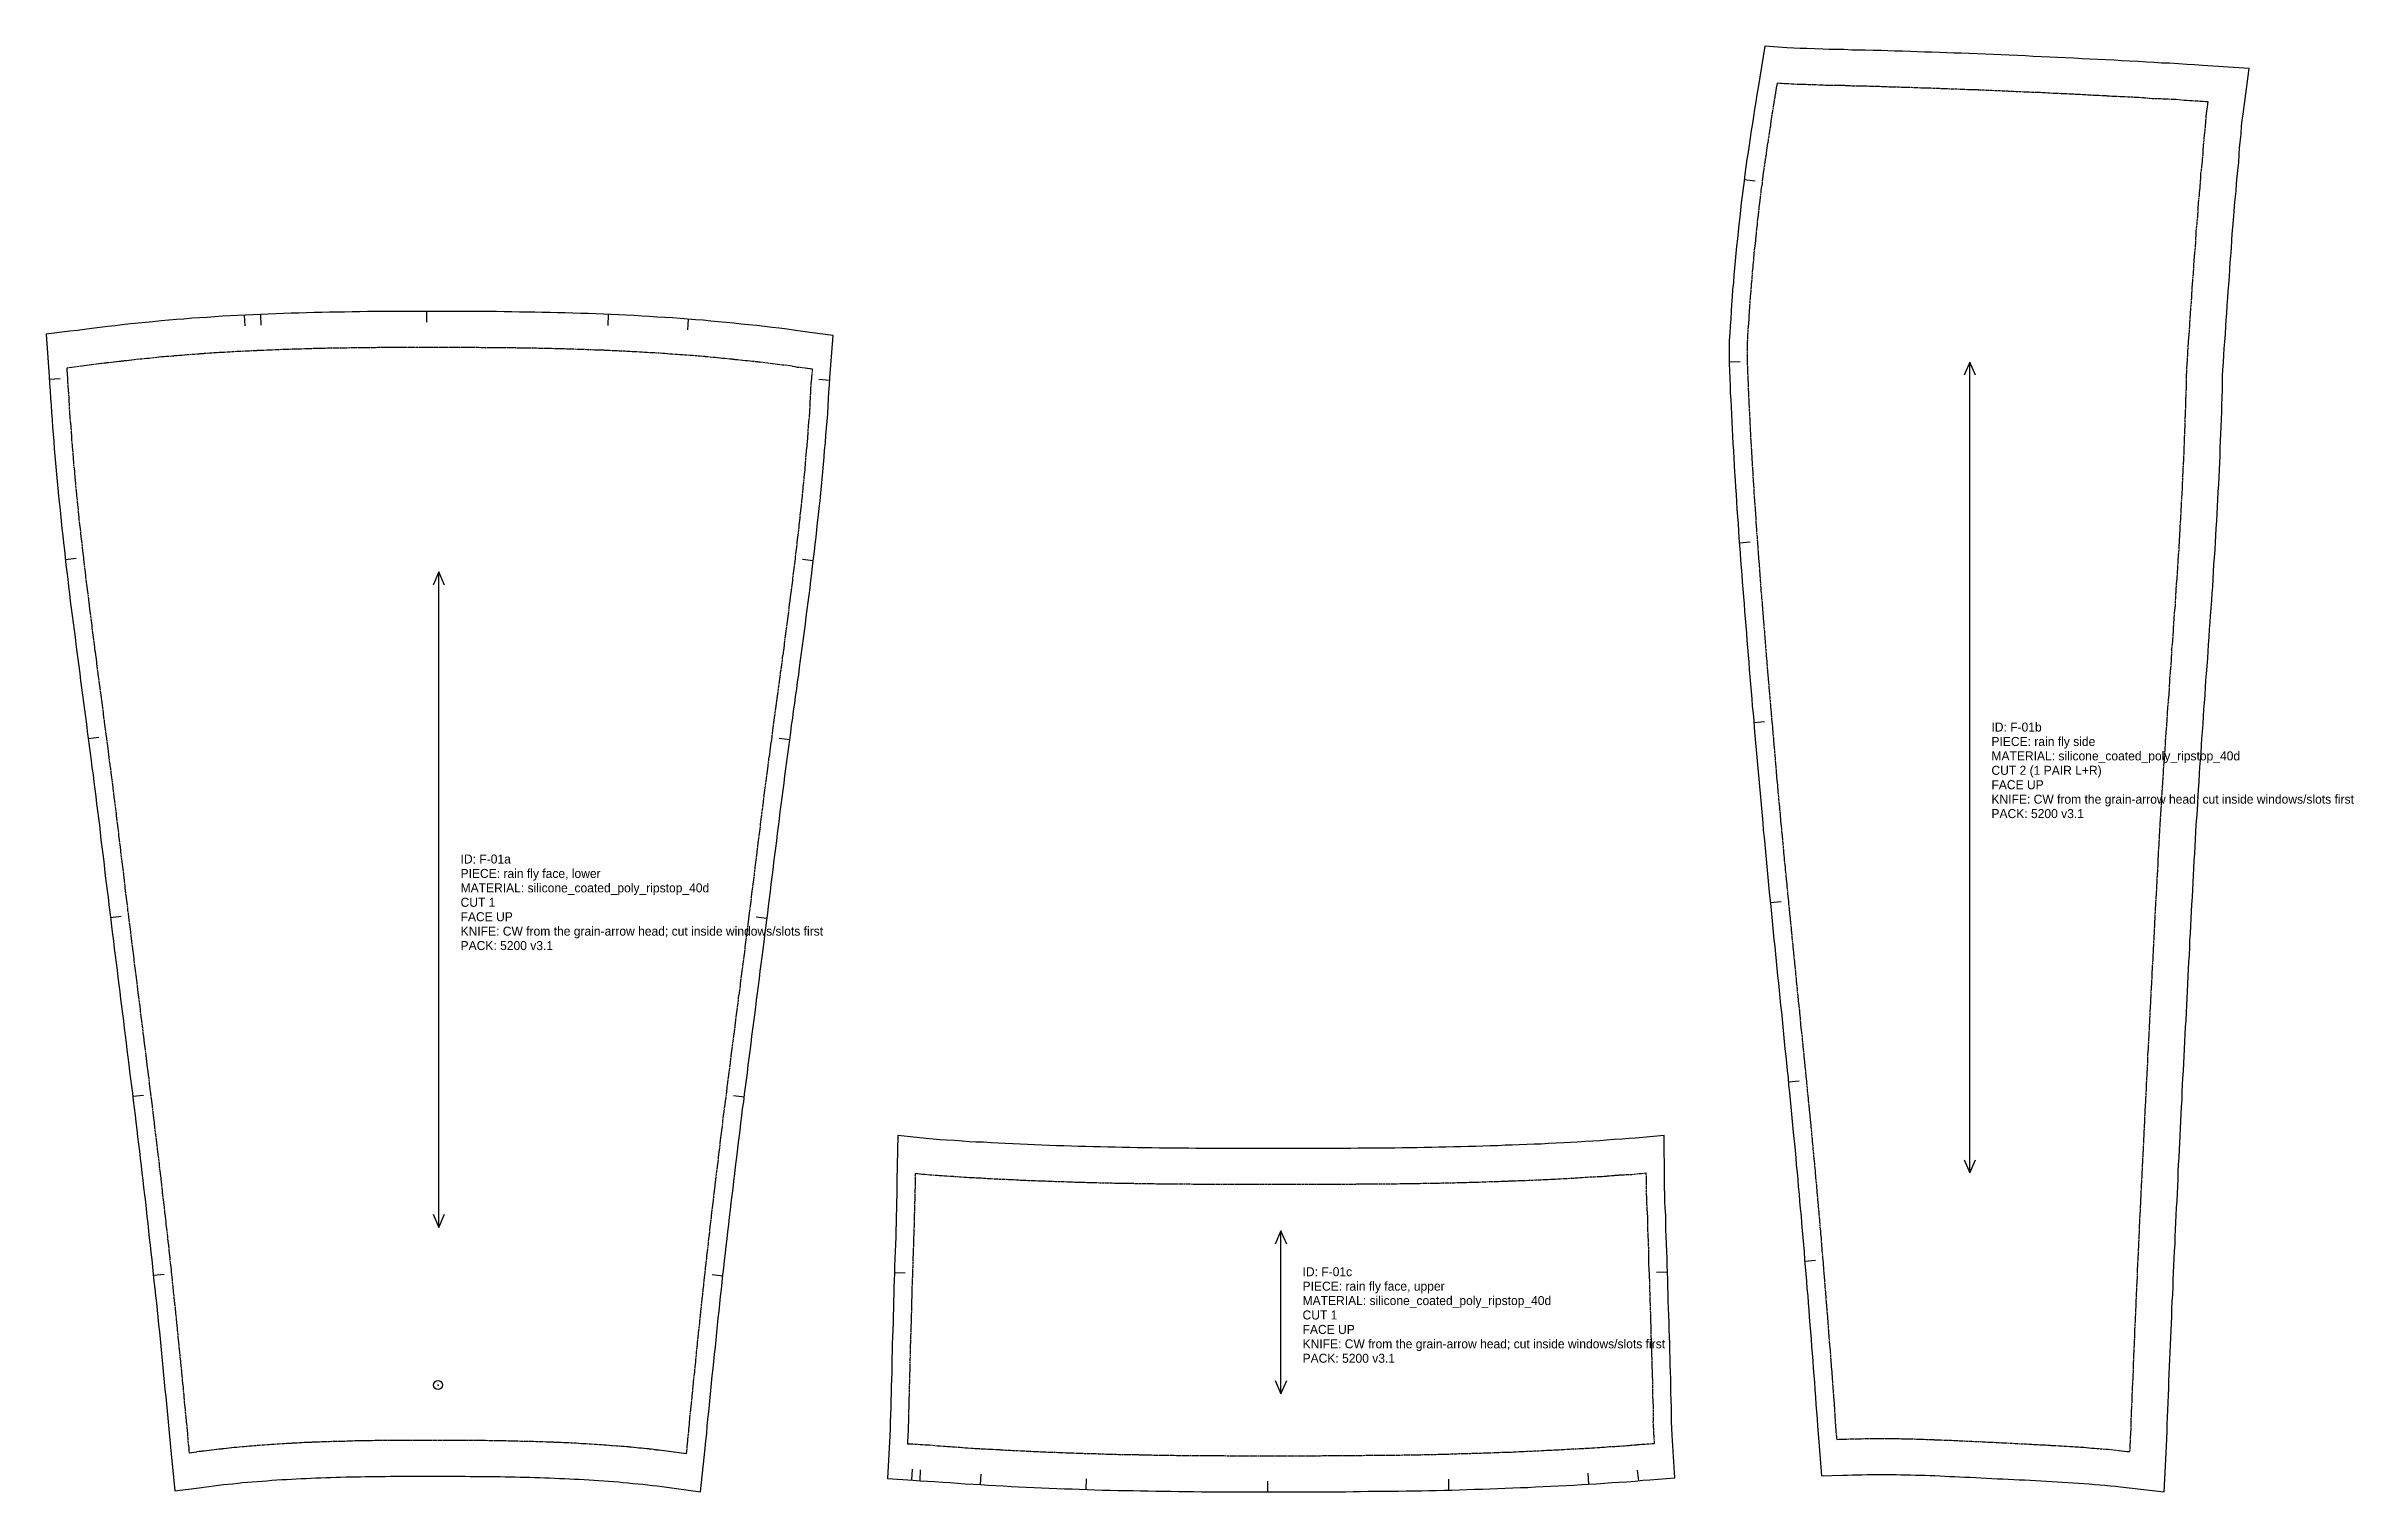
# Model space of a CAD drawing. Header units: millimetres. Extents: x 0 to 1280, y 0 to 802.
import ezdxf

# ---------------------------------------------------------------- set-up
doc = ezdxf.new("R2010")
doc.units = ezdxf.units.MM
doc.linetypes.add('DASHED', pattern=[1.524, 1.27, -0.254])
for name, color, linetype in [('CUT', 7, 'Continuous'), ('DRILL', 4, 'Continuous'), ('GRAIN', 5, 'Continuous'), ('NOTCH', 1, 'Continuous'), ('SEW', 3, 'Continuous'), ('TEXT', 2, 'Continuous')]:
    doc.layers.add(name, color=color, linetype=linetype)

# ---------------------------------------------------------------- blocks, each defined once
blk = doc.blocks.new('F-01a_0')
at = {"layer": 'CUT'}
blk.add_lwpolyline([(150.8, 30.3), (153.2, 6), (166.6, 7.8), (169.2, 8.1), (172, 8.5), (174.7, 8.8), (177.3, 9.2), (179.9, 9.5), (182.7, 9.8), (185.4, 10), (188, 10.3), (190.7, 10.6), (193.4, 10.8), (196.1, 11.1), (198.8, 11.3), (201.5, 11.5), (204.2, 11.7), (207, 11.9), (209.7, 12.1), (212.4, 12.3), (215.1, 12.4), (217.8, 12.6), (220.5, 12.7), (223.2, 12.9), (226, 13), (228.7, 13.1), (231.4, 13.2), (234.2, 13.3), (236.9, 13.4), (239.7, 13.5), (242.4, 13.6), (245.1, 13.7), (247.9, 13.8), (250.6, 13.8), (253.4, 13.9), (256.1, 13.9), (258.9, 14), (261.6, 14), (264.4, 14.1), (267.1, 14.1), (269.9, 14.1), (272.7, 14.2), (275.4, 14.2), (278.2, 14.2), (280.9, 14.2), (283.7, 14.2), (286.5, 14.2), (289.3, 14.2), (292, 14.2), (294.8, 14.2), (297.6, 14.2), (300.4, 14.2), (303.2, 14.2), (305.9, 14.2), (308.7, 14.2), (311.5, 14.2), (314.2, 14.2), (317, 14.1), (319.8, 14.1), (322.5, 14.1), (325.3, 14.1), (328.1, 14), (330.8, 14), (333.6, 14), (336.3, 13.9), (339.1, 13.9), (341.8, 13.8), (344.6, 13.7), (347.3, 13.7), (350.1, 13.6), (352.8, 13.5), (355.6, 13.4), (358.3, 13.3), (361, 13.2), (363.8, 13.1), (366.5, 13), (369.2, 12.9), (372, 12.7), (374.7, 12.6), (377.4, 12.5), (380.2, 12.3), (382.9, 12.1), (385.6, 12), (388.3, 11.8), (391, 11.6), (393.7, 11.4), (396.4, 11.2), (399.2, 11), (401.8, 10.7), (404.5, 10.5), (407.2, 10.2), (410, 10), (412.6, 9.7), (415.2, 9.4), (418, 9.1), (420.7, 8.8), (423.4, 8.4), (425.9, 8.1), (428.6, 7.7), (431.4, 7.4), (444.7, 5.5), (447.2, 29.8), (447.6, 33.8), (448.1, 37.8), (448.4, 41.9), (448.8, 45.8), (449.2, 49.8), (449.6, 53.8), (450, 57.9), (450.4, 61.8), (450.8, 65.8), (451.2, 69.8), (451.6, 73.9), (452, 77.8), (452.4, 81.8), (452.9, 85.8), (453.3, 89.8), (453.7, 93.8), (454.1, 97.8), (454.5, 101.8), (455, 105.8), (455.4, 109.8), (455.8, 113.8), (456.2, 117.8), (456.7, 121.8), (457.1, 125.8), (457.6, 129.8), (458, 133.8), (458.5, 137.8), (458.9, 141.8), (459.4, 145.8), (459.8, 149.8), (460.3, 153.8), (460.8, 157.8), (461.2, 161.9), (461.7, 165.8), (462.2, 169.8), (462.7, 173.8), (463.1, 177.9), (463.6, 181.9), (464.1, 185.8), (464.6, 189.9), (465.1, 194), (465.5, 197.9), (466.1, 201.8), (466.6, 205.9), (467.1, 210), (467.5, 214), (468, 217.9), (468.6, 221.9), (469.1, 226.1), (469.6, 230), (470.1, 233.9), (470.7, 238), (471.1, 242.1), (471.6, 246.1), (472.1, 250), (472.7, 254.1), (473.2, 258.2), (473.7, 262.2), (474.2, 266.1), (474.8, 270.1), (475.3, 274.3), (475.7, 278.2), (476.3, 282.1), (476.8, 286.2), (477.3, 290.3), (477.8, 294.3), (478.3, 298.2), (478.9, 302.3), (479.4, 306.4), (479.9, 310.4), (480.4, 314.3), (480.9, 318.4), (481.4, 322.5), (481.9, 326.4), (482.4, 330.4), (482.9, 334.5), (483.4, 338.5), (483.9, 342.5), (484.4, 346.5), (484.9, 350.5), (485.4, 354.6), (485.9, 358.6), (486.4, 362.6), (486.9, 366.6), (487.4, 370.6), (487.9, 374.6), (488.4, 378.6), (488.9, 382.6), (489.4, 386.6), (489.9, 390.6), (490.4, 394.6), (491, 398.6), (491.5, 402.6), (492, 406.6), (492.6, 410.6), (493.1, 414.6), (493.6, 418.6), (494.2, 422.6), (494.7, 426.6), (495.2, 430.7), (495.8, 434.7), (496.3, 438.7), (496.9, 442.7), (497.4, 446.7), (498, 450.7), (498.5, 454.7), (499.1, 458.7), (499.6, 462.8), (500.1, 466.8), (500.7, 470.8), (501.2, 474.8), (501.7, 478.8), (502.3, 482.8), (502.8, 486.8), (503.3, 490.9), (503.8, 494.9), (504.3, 498.9), (504.9, 502.9), (505.4, 507), (505.9, 511), (506.3, 515), (506.8, 519), (507.4, 523.1), (507.8, 527.1), (508.2, 531.1), (508.7, 535), (509.2, 539.1), (509.6, 543.2), (510, 547.2), (510.5, 551.1), (511, 555.2), (511.3, 559.4), (511.7, 563.3), (512.1, 567.2), (512.5, 571.3), (512.9, 575.5), (513.2, 579.4), (513.5, 583.2), (514, 587.4), (514.2, 591.6), (514.5, 595.4), (514.8, 599.3), (515.2, 603.5), (515.4, 607.8), (515.6, 611.7), (515.8, 615.5), (516.1, 619.4), (516.4, 623.4), (518.3, 646.8), (505.2, 648.5), (501.4, 649), (497.4, 649.7), (492.7, 650.4), (488.3, 650.9), (484.3, 651.3), (480.2, 651.9), (475.8, 652.4), (471.3, 652.8), (467.2, 653.2), (463.1, 653.7), (458.8, 654.1), (454.4, 654.5), (450.3, 654.9), (446.2, 655.3), (441.8, 655.6), (437.4, 656), (433.3, 656.3), (429.1, 656.6), (424.8, 656.9), (420.5, 657.1), (416.3, 657.4), (412.1, 657.6), (407.8, 657.9), (403.5, 658.1), (399.3, 658.3), (395.1, 658.5), (390.8, 658.7), (386.6, 658.8), (382.4, 659), (378.2, 659.1), (373.9, 659.3), (369.6, 659.4), (365.4, 659.5), (361.2, 659.6), (356.9, 659.7), (352.7, 659.8), (348.5, 659.8), (344.3, 659.9), (340, 660), (335.8, 660), (331.6, 660.1), (327.4, 660.1), (323.2, 660.1), (319, 660.2), (314.8, 660.2), (310.5, 660.2), (306.3, 660.2), (302.1, 660.2), (297.9, 660.2), (293.7, 660.2), (289.5, 660.2), (285.3, 660.2), (281.1, 660.2), (276.9, 660.2), (272.7, 660.2), (268.4, 660.2), (264.2, 660.1), (260, 660.1), (255.8, 660), (251.5, 660), (247.3, 659.9), (243.1, 659.8), (238.9, 659.8), (234.6, 659.7), (230.4, 659.6), (226.1, 659.5), (221.9, 659.3), (217.7, 659.2), (213.4, 659.1), (209.2, 658.9), (205, 658.7), (200.8, 658.6), (196.5, 658.4), (192.2, 658.2), (188, 657.9), (183.8, 657.7), (179.5, 657.5), (175.2, 657.2), (171, 656.9), (166.8, 656.7), (162.5, 656.4), (158.1, 656), (154, 655.7), (149.9, 655.3), (145.5, 655), (141, 654.5), (136.9, 654.1), (132.9, 653.7), (128.5, 653.3), (124, 652.8), (120, 652.3), (116, 651.8), (111.5, 651.3), (107.1, 650.8), (103.1, 650.2), (99.1, 649.7), (94.9, 649.2), (81.8, 647.6), (83.5, 624.2), (83.7, 620.2), (84, 616.2), (84.3, 612.2), (84.5, 608.3), (84.8, 604.2), (85.1, 600.1), (85.4, 596.1), (85.7, 592.2), (86, 588.2), (86.3, 584.1), (86.7, 580.1), (87, 576.1), (87.3, 572), (87.7, 568), (88.1, 564), (88.5, 560), (88.9, 555.9), (89.3, 551.9), (89.7, 547.9), (90.1, 543.9), (90.5, 539.8), (91, 535.8), (91.4, 531.8), (91.9, 527.8), (92.3, 523.7), (92.8, 519.7), (93.3, 515.7), (93.8, 511.7), (94.2, 507.6), (94.7, 503.6), (95.2, 499.6), (95.7, 495.6), (96.2, 491.5), (96.8, 487.5), (97.3, 483.5), (97.8, 479.5), (98.3, 475.5), (98.8, 471.5), (99.3, 467.4), (99.9, 463.4), (100.4, 459.4), (100.9, 455.4), (101.4, 451.4), (102, 447.3), (102.5, 443.3), (103, 439.3), (103.6, 435.3), (104.1, 431.3), (104.6, 427.3), (105.1, 423.3), (105.7, 419.3), (106.2, 415.2), (106.7, 411.2), (107.2, 407.2), (107.8, 403.2), (108.3, 399.2), (108.8, 395.2), (109.3, 391.2), (109.8, 387.2), (110.3, 383.2), (110.8, 379.2), (111.3, 375.2), (111.7, 371.2), (112.2, 367.2), (112.7, 363.2), (113.2, 359.2), (113.7, 355.2), (114.1, 351.1), (114.6, 347.1), (115.1, 343.1), (115.6, 339.1), (116.1, 335.1), (116.6, 331), (117.1, 327), (117.6, 323), (118.1, 319), (118.6, 314.9), (119.1, 310.9), (119.6, 306.9), (120.1, 302.9), (120.6, 298.9), (121.1, 294.9), (121.6, 290.9), (122.1, 286.8), (122.6, 282.8), (123.1, 278.8), (123.6, 274.8), (124.1, 270.7), (124.6, 266.7), (125.1, 262.7), (125.6, 258.7), (126.1, 254.6), (126.6, 250.6), (127.1, 246.6), (127.6, 242.6), (128.1, 238.6), (128.6, 234.5), (129.1, 230.6), (129.6, 226.6), (130, 222.5), (130.6, 218.5), (131.1, 214.5), (131.5, 210.5), (132, 206.4), (132.5, 202.4), (133, 198.4), (133.5, 194.4), (133.9, 190.4), (134.4, 186.4), (134.9, 182.4), (135.4, 178.4), (135.8, 174.4), (136.3, 170.3), (136.8, 166.4), (137.2, 162.4), (137.7, 158.3), (138.1, 154.3), (138.6, 150.3), (139, 146.3), (139.5, 142.3), (139.9, 138.3), (140.4, 134.3), (140.8, 130.3), (141.2, 126.3), (141.6, 122.3), (142.1, 118.3), (142.5, 114.3), (142.9, 110.3), (143.3, 106.3), (143.7, 102.3), (144.1, 98.3), (144.6, 94.3), (145, 90.3), (145.3, 86.3), (145.8, 82.3), (146.2, 78.3), (146.5, 74.3), (146.9, 70.3), (147.3, 66.3), (147.7, 62.3), (148.1, 58.3), (148.5, 54.3), (148.9, 50.3), (149.3, 46.3), (149.6, 42.3), (150, 38.3), (150.4, 34.3)], close=True, dxfattribs=at)
at = {"layer": 'DRILL'}
blk.add_circle((299.1, 64.7), 2.5, dxfattribs=at)
blk.add_point((299.1, 64.7), dxfattribs=at)
at = {"layer": 'GRAIN'}
for points in [[(302.7, 508.4), (299.6, 515.8), (296.4, 508.4)], [(299.6, 152.2), (299.6, 515.8)], [(296.4, 159.5), (299.6, 152.2), (302.7, 159.5)]]:
    blk.add_lwpolyline(points, dxfattribs=at)
at = {"layer": 'NOTCH'}
for points in [[(191.6, 658.1), (192, 652.2)], [(200.6, 658.6), (200.9, 652.6)], [(292.7, 660.2), (292.7, 654.2)], [(393.5, 658.5), (393.3, 652.5)], [(437.8, 655.9), (437.4, 650)], [(83.6, 622.7), (89.6, 623.1)], [(516.3, 621.9), (510.3, 622.4)], [(92.5, 522.6), (98.4, 523.3)], [(507.2, 521.9), (501.2, 522.6)], [(105.1, 423.3), (111.1, 424)], [(494.2, 422.6), (488.2, 423.4)], [(117.5, 324.1), (123.4, 324.8)], [(481.5, 323.6), (475.6, 324.3)], [(129.8, 224.9), (135.7, 225.6)], [(468.9, 224.4), (462.9, 225.1)], [(141.3, 125.7), (147.2, 126.3)], [(457, 125.2), (451.1, 125.8)]]:
    blk.add_lwpolyline(points, dxfattribs=at)
at = {"layer": 'SEW', "linetype": 'DASHED'}
blk.add_lwpolyline([(161.1, 27.2), (163.9, 27.6), (166.7, 28), (169.4, 28.3), (172.2, 28.7), (175, 29), (177.7, 29.3), (180.5, 29.6), (183.3, 29.9), (186.1, 30.2), (188.9, 30.5), (191.6, 30.7), (194.4, 31), (197.2, 31.2), (200, 31.4), (202.8, 31.6), (205.5, 31.8), (208.3, 32), (211.1, 32.2), (213.9, 32.4), (216.7, 32.5), (219.5, 32.7), (222.3, 32.8), (225.1, 33), (227.8, 33.1), (230.6, 33.2), (233.4, 33.3), (236.2, 33.4), (239, 33.5), (241.8, 33.6), (244.6, 33.7), (247.4, 33.7), (250.2, 33.8), (253, 33.9), (255.7, 33.9), (258.5, 34), (261.3, 34), (264.1, 34.1), (266.9, 34.1), (269.7, 34.1), (272.5, 34.2), (275.3, 34.2), (278.1, 34.2), (280.9, 34.2), (283.7, 34.2), (286.4, 34.2), (289.2, 34.2), (292, 34.2), (294.8, 34.2), (297.6, 34.2), (300.4, 34.2), (303.2, 34.2), (306, 34.2), (308.8, 34.2), (311.6, 34.2), (314.4, 34.2), (317.2, 34.1), (319.9, 34.1), (322.7, 34.1), (325.5, 34.1), (328.3, 34), (331.1, 34), (333.9, 34), (336.7, 33.9), (339.5, 33.8), (342.3, 33.8), (345.1, 33.7), (347.9, 33.7), (350.6, 33.6), (353.4, 33.5), (356.2, 33.4), (359, 33.3), (361.8, 33.2), (364.6, 33.1), (367.4, 33), (370.2, 32.9), (373, 32.7), (375.7, 32.6), (378.5, 32.4), (381.3, 32.3), (384.1, 32.1), (386.9, 31.9), (389.7, 31.7), (392.5, 31.5), (395.2, 31.3), (398, 31.1), (400.8, 30.9), (403.6, 30.7), (406.4, 30.4), (409.2, 30.1), (411.9, 29.9), (414.7, 29.6), (417.5, 29.3), (420.3, 28.9), (423, 28.6), (425.8, 28.3), (428.6, 27.9), (431.3, 27.6), (434.1, 27.2), (436.9, 26.8), (437.3, 30.8), (437.7, 34.8), (438.1, 38.8), (438.5, 42.8), (438.8, 46.8), (439.2, 50.8), (439.7, 54.8), (440.1, 58.8), (440.4, 62.8), (440.8, 66.8), (441.3, 70.8), (441.7, 74.8), (442.1, 78.8), (442.5, 82.9), (442.9, 86.9), (443.3, 90.9), (443.7, 94.9), (444.2, 98.9), (444.6, 102.9), (445, 106.9), (445.4, 110.9), (445.9, 114.9), (446.3, 118.9), (446.7, 122.9), (447.2, 126.9), (447.6, 130.9), (448.1, 134.9), (448.5, 138.9), (449, 143), (449.4, 147), (449.9, 151), (450.4, 155), (450.8, 159), (451.3, 163), (451.8, 167), (452.2, 171), (452.7, 175), (453.2, 179), (453.7, 183.1), (454.2, 187.1), (454.7, 191.1), (455.2, 195.1), (455.6, 199.1), (456.1, 203.1), (456.7, 207.1), (457.1, 211.2), (457.6, 215.2), (458.1, 219.2), (458.7, 223.2), (459.2, 227.2), (459.6, 231.3), (460.2, 235.3), (460.7, 239.3), (461.2, 243.3), (461.7, 247.3), (462.2, 251.3), (462.8, 255.4), (463.3, 259.4), (463.8, 263.4), (464.3, 267.4), (464.8, 271.4), (465.3, 275.5), (465.8, 279.5), (466.4, 283.5), (466.9, 287.5), (467.4, 291.5), (467.9, 295.5), (468.4, 299.6), (469, 303.6), (469.5, 307.6), (469.9, 311.6), (470.5, 315.6), (471, 319.6), (471.5, 323.7), (472, 327.7), (472.5, 331.7), (473, 335.7), (473.5, 339.7), (474, 343.7), (474.5, 347.8), (475, 351.8), (475.5, 355.8), (476, 359.8), (476.5, 363.8), (477, 367.8), (477.5, 371.8), (478, 375.8), (478.5, 379.8), (479, 383.9), (479.5, 387.9), (480, 391.9), (480.5, 395.9), (481.1, 399.9), (481.6, 403.9), (482.1, 407.9), (482.6, 411.9), (483.2, 415.9), (483.7, 420), (484.3, 424), (484.8, 428), (485.3, 432), (485.9, 436), (486.4, 440), (487, 444), (487.5, 448), (488.1, 452.1), (488.6, 456.1), (489.1, 460.1), (489.7, 464.1), (490.2, 468.1), (490.8, 472.1), (491.3, 476.1), (491.8, 480.1), (492.3, 484.1), (492.9, 488.2), (493.4, 492.2), (493.9, 496.2), (494.4, 500.2), (494.9, 504.2), (495.5, 508.2), (495.9, 512.2), (496.4, 516.2), (496.9, 520.2), (497.4, 524.2), (497.9, 528.2), (498.3, 532.2), (498.8, 536.2), (499.3, 540.2), (499.7, 544.3), (500.1, 548.3), (500.6, 552.3), (501, 556.3), (501.4, 560.3), (501.7, 564.3), (502.2, 568.3), (502.6, 572.3), (502.9, 576.3), (503.2, 580.3), (503.6, 584.2), (504, 588.2), (504.3, 592.2), (504.5, 596.2), (504.9, 600.2), (505.3, 604.2), (505.4, 608.2), (505.6, 612.2), (505.8, 616.2), (506.1, 620.2), (506.4, 624.2), (506.8, 628.2), (502.6, 628.7), (498.5, 629.2), (494.3, 630), (490.2, 630.5), (486, 631), (481.9, 631.5), (477.7, 632), (473.5, 632.5), (469.4, 632.9), (465.2, 633.3), (461, 633.8), (456.9, 634.2), (452.7, 634.6), (448.5, 635), (444.4, 635.4), (440.2, 635.7), (436, 636), (431.8, 636.3), (427.7, 636.6), (423.5, 636.9), (419.3, 637.2), (415.1, 637.4), (410.9, 637.7), (406.8, 637.9), (402.6, 638.1), (398.4, 638.3), (394.2, 638.5), (390, 638.7), (385.8, 638.8), (381.7, 639), (377.5, 639.1), (373.3, 639.3), (369.1, 639.4), (364.9, 639.5), (360.7, 639.6), (356.5, 639.7), (352.3, 639.8), (348.2, 639.8), (344, 639.9), (339.8, 640), (335.6, 640), (331.4, 640.1), (327.2, 640.1), (323, 640.1), (318.8, 640.2), (314.7, 640.2), (310.5, 640.2), (306.3, 640.2), (302.1, 640.2), (297.9, 640.2), (293.7, 640.2), (289.5, 640.2), (285.3, 640.2), (281.1, 640.2), (277, 640.2), (272.8, 640.2), (268.6, 640.2), (264.4, 640.1), (260.2, 640.1), (256, 640), (251.8, 640), (247.6, 639.9), (243.5, 639.8), (239.3, 639.8), (235.1, 639.7), (230.9, 639.6), (226.7, 639.5), (222.5, 639.3), (218.3, 639.2), (214.1, 639.1), (210, 638.9), (205.8, 638.7), (201.6, 638.6), (197.4, 638.4), (193.2, 638.2), (189, 638), (184.9, 637.8), (180.7, 637.5), (176.5, 637.3), (172.3, 637), (168.1, 636.7), (164, 636.4), (159.8, 636.1), (155.6, 635.7), (151.4, 635.4), (147.3, 635.1), (143.1, 634.7), (138.9, 634.2), (134.8, 633.8), (130.6, 633.4), (126.4, 632.9), (122.3, 632.4), (118.1, 631.9), (114, 631.5), (109.8, 630.9), (105.7, 630.4), (101.5, 629.9), (97.3, 629.3), (93.2, 628.8), (93.5, 624.9), (93.7, 620.9), (94, 616.9), (94.3, 612.9), (94.5, 608.9), (94.7, 604.9), (95, 600.9), (95.4, 596.9), (95.7, 592.9), (95.9, 588.9), (96.3, 584.9), (96.6, 580.9), (96.9, 576.9), (97.3, 572.9), (97.7, 568.9), (98, 564.9), (98.4, 560.9), (98.8, 556.9), (99.2, 552.9), (99.6, 548.9), (100, 544.9), (100.5, 540.9), (100.9, 536.9), (101.4, 532.9), (101.8, 528.9), (102.3, 524.9), (102.7, 520.9), (103.2, 516.9), (103.7, 512.9), (104.2, 508.8), (104.7, 504.8), (105.2, 500.8), (105.7, 496.8), (106.2, 492.8), (106.7, 488.8), (107.2, 484.8), (107.7, 480.8), (108.2, 476.8), (108.7, 472.7), (109.3, 468.7), (109.8, 464.7), (110.3, 460.7), (110.8, 456.7), (111.4, 452.7), (111.9, 448.7), (112.4, 444.6), (113, 440.6), (113.5, 436.6), (114, 432.6), (114.5, 428.6), (115.1, 424.6), (115.6, 420.6), (116.1, 416.5), (116.6, 412.5), (117.2, 408.5), (117.7, 404.5), (118.2, 400.5), (118.7, 396.5), (119.2, 392.5), (119.7, 388.5), (120.2, 384.4), (120.7, 380.4), (121.2, 376.4), (121.7, 372.4), (122.1, 368.4), (122.6, 364.4), (123.1, 360.4), (123.6, 356.4), (124.1, 352.3), (124.6, 348.3), (125.1, 344.3), (125.5, 340.3), (126, 336.3), (126.5, 332.3), (127, 328.2), (127.5, 324.2), (128, 320.2), (128.5, 316.2), (129, 312.2), (129.5, 308.2), (130, 304.1), (130.5, 300.1), (131, 296.1), (131.5, 292.1), (132, 288.1), (132.5, 284), (133, 280), (133.5, 276), (134, 272), (134.5, 268), (135, 263.9), (135.5, 259.9), (136, 255.9), (136.5, 251.9), (137, 247.9), (137.5, 243.8), (138, 239.8), (138.5, 235.8), (139, 231.8), (139.5, 227.7), (140, 223.7), (140.5, 219.7), (141, 215.7), (141.5, 211.7), (141.9, 207.7), (142.4, 203.6), (142.9, 199.6), (143.4, 195.6), (143.9, 191.6), (144.4, 187.6), (144.8, 183.6), (145.3, 179.5), (145.8, 175.5), (146.2, 171.5), (146.7, 167.5), (147.2, 163.5), (147.6, 159.5), (148.1, 155.5), (148.5, 151.5), (149, 147.4), (149.4, 143.4), (149.9, 139.4), (150.3, 135.4), (150.7, 131.4), (151.2, 127.4), (151.6, 123.4), (152, 119.4), (152.4, 115.4), (152.8, 111.4), (153.3, 107.4), (153.7, 103.4), (154.1, 99.3), (154.5, 95.3), (154.9, 91.3), (155.3, 87.3), (155.7, 83.3), (156.1, 79.3), (156.5, 75.3), (156.9, 71.3), (157.3, 67.3), (157.7, 63.3), (158.1, 59.3), (158.4, 55.3), (158.8, 51.3), (159.2, 47.3), (159.6, 43.3), (160, 39.3), (160.3, 35.2), (160.7, 31.2)], close=True, dxfattribs=at)
at = {"layer": 'TEXT'}
for s, p in [('ID: F-01a', (311.6, 354)), ('PIECE: rain fly face, lower', (311.6, 346)), ('CUT 1', (311.6, 330)), ('MATERIAL: silicone_coated_poly_ripstop_40d', (311.6, 338)), ('FACE UP', (311.6, 322)), ('KNIFE: CW from the grain-arrow head; cut inside windows/slots first', (311.6, 314)), ('PACK: 5200 v3.1', (311.6, 306))]:
    blk.add_text(s, height=5, dxfattribs=at).set_placement(p)
blk = doc.blocks.new('F-01c_1')
at = {"layer": 'CUT'}
blk.add_lwpolyline([(83.2, 640.1), (81.9, 616.4), (95.9, 615.5), (100.1, 615.2), (104.1, 615), (108.1, 614.7), (112.4, 614.3), (116.7, 614.1), (120.8, 613.8), (125, 613.5), (129.4, 613.2), (133.7, 613), (137.8, 612.7), (142, 612.5), (146.2, 612.3), (150.5, 612), (154.6, 611.8), (158.8, 611.6), (163.2, 611.4), (167.4, 611.2), (171.6, 611.1), (175.8, 610.9), (180.1, 610.7), (184.3, 610.6), (188.4, 610.4), (192.7, 610.3), (197, 610.2), (201.2, 610), (205.4, 609.9), (209.6, 609.8), (213.9, 609.7), (218.1, 609.7), (222.3, 609.6), (226.5, 609.5), (230.7, 609.4), (234.9, 609.4), (239.1, 609.3), (243.3, 609.2), (247.6, 609.2), (251.8, 609.2), (256, 609.1), (260.2, 609.1), (264.5, 609.1), (268.6, 609.1), (272.8, 609), (277, 609), (281.2, 609), (285.4, 609), (289.6, 609), (293.8, 609), (298, 609), (302.2, 609), (306.4, 609), (310.7, 609), (314.9, 609), (319.1, 609), (323.3, 609.1), (327.5, 609.1), (331.7, 609.1), (335.9, 609.1), (340.1, 609.2), (344.3, 609.2), (348.5, 609.3), (352.7, 609.3), (356.9, 609.3), (361.1, 609.4), (365.3, 609.4), (369.5, 609.5), (373.7, 609.6), (378, 609.6), (382.2, 609.7), (386.4, 609.8), (390.7, 609.9), (394.9, 610), (399.2, 610.2), (403.3, 610.3), (407.5, 610.4), (411.8, 610.5), (416, 610.7), (420.2, 610.9), (424.4, 611), (428.7, 611.2), (432.9, 611.4), (437.1, 611.5), (441.3, 611.7), (445.6, 611.9), (449.7, 612.1), (453.9, 612.3), (458.2, 612.5), (462.5, 612.8), (466.7, 613.1), (470.7, 613.3), (475.1, 613.5), (479.5, 613.8), (483.6, 614.1), (487.6, 614.4), (491.9, 614.6), (496.5, 615), (500.7, 615.4), (504.6, 615.7), (518.6, 616.7), (517, 640.5), (516.8, 644.3), (516.6, 647.8), (516.7, 651.4), (516.7, 655.8), (516.5, 660), (516.3, 663.7), (516.3, 667.4), (516.3, 671.5), (516.1, 675.6), (515.9, 679.4), (515.9, 683.2), (515.8, 687.3), (515.7, 691.3), (515.5, 695.2), (515.4, 699.1), (515.3, 703), (515.2, 707), (515.1, 710.9), (514.9, 714.9), (514.8, 718.8), (514.7, 722.7), (514.6, 726.7), (514.4, 730.8), (514.2, 734.6), (514.2, 738.4), (514.1, 742.3), (514, 746.5), (513.8, 750.6), (513.6, 754.3), (513.5, 758.1), (513.5, 762.3), (513.2, 766.5), (513, 770.3), (512.9, 774), (512.8, 777.9), (512.8, 781.8), (512.6, 806.7), (496.8, 805.2), (493.2, 804.9), (489.3, 804.7), (484.9, 804.4), (480.7, 804), (476.9, 803.7), (473.1, 803.5), (468.8, 803.3), (464.6, 803), (460.7, 802.8), (456.9, 802.6), (452.7, 802.4), (448.5, 802.2), (444.5, 801.9), (440.6, 801.8), (436.5, 801.6), (432.3, 801.4), (428.4, 801.3), (424.4, 801.2), (420.3, 801), (416.1, 800.9), (412.1, 800.7), (408.1, 800.6), (404, 800.5), (399.9, 800.4), (395.9, 800.3), (391.8, 800.2), (387.7, 800.1), (383.7, 800), (379.6, 800), (375.5, 799.9), (371.5, 799.8), (367.4, 799.8), (363.3, 799.7), (359.2, 799.7), (355.2, 799.6), (351.1, 799.6), (347, 799.6), (342.9, 799.6), (338.9, 799.5), (334.8, 799.5), (330.7, 799.5), (326.5, 799.5), (322.5, 799.5), (318.4, 799.4), (314.4, 799.4), (310.3, 799.4), (306.2, 799.4), (302.1, 799.4), (298, 799.4), (293.9, 799.4), (289.8, 799.4), (285.7, 799.4), (281.6, 799.4), (277.5, 799.4), (273.4, 799.4), (269.3, 799.4), (265.3, 799.5), (261.2, 799.5), (257.1, 799.5), (253, 799.5), (249, 799.6), (244.9, 799.6), (240.8, 799.6), (236.7, 799.7), (232.7, 799.7), (228.6, 799.8), (224.5, 799.8), (220.4, 799.9), (216.4, 800), (212.3, 800), (208.2, 800.1), (204.2, 800.2), (200.1, 800.3), (196, 800.4), (191.9, 800.5), (187.9, 800.6), (183.9, 800.7), (179.7, 800.9), (175.7, 801), (171.7, 801.1), (167.6, 801.3), (163.5, 801.5), (159.5, 801.6), (155.6, 801.8), (151.4, 802), (147.1, 802.2), (143.3, 802.4), (139.4, 802.6), (135.2, 802.9), (131, 803), (127.2, 803.2), (123.4, 803.5), (119.1, 803.9), (114.7, 804.1), (111, 804.3), (107.2, 804.6), (103.3, 805), (87.7, 806.6), (87.2, 781.7), (87.2, 777.8), (87.1, 773.8), (87, 769.9), (86.9, 766.1), (86.7, 762.1), (86.7, 758), (86.6, 754.1), (86.5, 750.2), (86.3, 746.3), (86.2, 742.3), (86, 738.3), (85.9, 734.4), (85.8, 730.5), (85.7, 726.5), (85.5, 722.5), (85.4, 718.6), (85.3, 714.7), (85.2, 710.7), (85.1, 706.8), (85, 702.8), (84.9, 698.9), (84.8, 695), (84.6, 691), (84.5, 687.1), (84.4, 683.1), (84.4, 679.2), (84.3, 675.3), (84.1, 671.4), (84, 667.4), (84, 663.5), (83.8, 659.6), (83.7, 655.6), (83.6, 651.7), (83.5, 647.9), (83.4, 644)], close=True, dxfattribs=at)
at = {"layer": 'GRAIN'}
for points in [[(303.3, 746.3), (300.1, 753.7), (297, 746.3)], [(300.1, 663.4), (300.1, 753.7)], [(297, 670.8), (300.1, 663.4), (303.3, 670.8)]]:
    blk.add_lwpolyline(points, dxfattribs=at)
at = {"layer": 'NOTCH'}
for points in [[(85.8, 730.6), (91.8, 730.4)], [(514.4, 730.8), (508.4, 730.6)], [(95.4, 615.5), (95.8, 621.5)], [(100, 615.3), (100.3, 621.2)], [(100, 615.3), (100.3, 621.2)], [(100, 615.3), (100.3, 621.2)], [(100, 615.3), (100.3, 621.2)], [(100, 615.3), (100.3, 621.2)], [(133.6, 613), (133.9, 618.9)], [(133.6, 613), (133.9, 618.9)], [(192.1, 610.3), (192.3, 616.3)], [(292.8, 609), (292.8, 615)], [(393.3, 610), (393.2, 616)], [(470.8, 613.3), (470.5, 619.3)], [(470.8, 613.3), (470.5, 619.3)], [(470.8, 613.3), (470.5, 619.3)], [(498.6, 615.2), (497.9, 621.1)]]:
    blk.add_lwpolyline(points, dxfattribs=at)
at = {"layer": 'SEW', "linetype": 'DASHED'}
blk.add_lwpolyline([(93, 635.7), (97.2, 635.5), (101.3, 635.2), (105.5, 635), (109.7, 634.6), (113.9, 634.3), (118, 634), (122.2, 633.7), (126.4, 633.4), (130.6, 633.1), (134.8, 632.9), (138.9, 632.7), (143.1, 632.5), (147.3, 632.2), (151.5, 632), (155.7, 631.8), (159.9, 631.6), (164, 631.4), (168.2, 631.2), (172.4, 631), (176.6, 630.9), (180.8, 630.7), (185, 630.6), (189.2, 630.4), (193.3, 630.3), (197.5, 630.2), (201.7, 630), (205.9, 629.9), (210.1, 629.8), (214.3, 629.7), (218.5, 629.7), (222.6, 629.6), (226.8, 629.5), (231, 629.4), (235.2, 629.4), (239.4, 629.3), (243.6, 629.2), (247.8, 629.2), (252, 629.2), (256.2, 629.1), (260.3, 629.1), (264.5, 629.1), (268.7, 629.1), (272.9, 629), (277.1, 629), (281.3, 629), (285.5, 629), (289.7, 629), (293.8, 629), (298, 629), (302.2, 629), (306.4, 629), (310.6, 629), (314.8, 629), (319, 629), (323.2, 629.1), (327.4, 629.1), (331.5, 629.1), (335.7, 629.1), (339.9, 629.2), (344.1, 629.2), (348.3, 629.3), (352.5, 629.3), (356.7, 629.3), (360.9, 629.4), (365, 629.4), (369.2, 629.5), (373.4, 629.6), (377.6, 629.6), (381.8, 629.7), (386, 629.8), (390.2, 629.9), (394.4, 630), (398.5, 630.2), (402.7, 630.3), (406.9, 630.4), (411.1, 630.5), (415.3, 630.7), (419.5, 630.8), (423.7, 631), (427.8, 631.1), (432, 631.3), (436.2, 631.5), (440.4, 631.7), (444.6, 631.9), (448.8, 632.1), (452.9, 632.3), (457.1, 632.5), (461.3, 632.8), (465.5, 633), (469.7, 633.2), (473.9, 633.5), (478, 633.7), (482.2, 634.1), (486.4, 634.3), (490.6, 634.6), (494.7, 634.9), (498.9, 635.3), (503.1, 635.6), (507.3, 635.9), (507, 639.9), (506.8, 643.8), (506.6, 647.7), (506.7, 651.6), (506.7, 655.6), (506.5, 659.5), (506.3, 663.4), (506.3, 667.3), (506.3, 671.3), (506.1, 675.2), (506, 679.1), (505.9, 683.1), (505.8, 687), (505.7, 690.9), (505.5, 694.9), (505.4, 698.8), (505.3, 702.7), (505.2, 706.7), (505.1, 710.6), (504.9, 714.6), (504.8, 718.5), (504.7, 722.4), (504.6, 726.4), (504.4, 730.3), (504.2, 734.3), (504.2, 738.2), (504.1, 742.2), (504, 746.1), (503.8, 750.1), (503.6, 754), (503.5, 758), (503.5, 761.9), (503.2, 765.9), (503, 769.8), (502.9, 773.8), (502.8, 777.7), (502.8, 781.7), (502.7, 785.7), (498.7, 785.3), (494.6, 784.9), (490.5, 784.7), (486.4, 784.5), (482.3, 784.1), (478.2, 783.8), (474.1, 783.6), (470, 783.4), (466, 783.1), (461.9, 782.8), (457.8, 782.6), (453.7, 782.4), (449.6, 782.2), (445.5, 782), (441.4, 781.8), (437.3, 781.6), (433.2, 781.5), (429.1, 781.3), (425, 781.2), (420.9, 781), (416.8, 780.9), (412.7, 780.8), (408.6, 780.6), (404.5, 780.5), (400.4, 780.4), (396.3, 780.3), (392.2, 780.2), (388.1, 780.1), (384.1, 780), (380, 780), (375.9, 779.9), (371.8, 779.8), (367.7, 779.8), (363.6, 779.7), (359.5, 779.7), (355.4, 779.6), (351.3, 779.6), (347.2, 779.6), (343.1, 779.6), (339, 779.5), (334.9, 779.5), (330.8, 779.5), (326.7, 779.5), (322.6, 779.5), (318.5, 779.4), (314.4, 779.4), (310.3, 779.4), (306.2, 779.4), (302.1, 779.4), (298, 779.4), (293.9, 779.4), (289.8, 779.4), (285.7, 779.4), (281.6, 779.4), (277.5, 779.4), (273.4, 779.4), (269.3, 779.4), (265.2, 779.5), (261.1, 779.5), (257, 779.5), (252.9, 779.5), (248.8, 779.6), (244.7, 779.6), (240.6, 779.6), (236.5, 779.7), (232.4, 779.7), (228.3, 779.8), (224.2, 779.8), (220.1, 779.9), (216, 780), (211.9, 780), (207.8, 780.1), (203.7, 780.2), (199.6, 780.3), (195.5, 780.4), (191.4, 780.5), (187.3, 780.6), (183.2, 780.8), (179.1, 780.9), (175, 781), (170.9, 781.2), (166.8, 781.3), (162.8, 781.5), (158.7, 781.6), (154.6, 781.8), (150.5, 782.1), (146.4, 782.2), (142.3, 782.4), (138.2, 782.6), (134.1, 782.9), (130, 783.1), (125.9, 783.3), (121.8, 783.6), (117.7, 783.9), (113.6, 784.1), (109.6, 784.4), (105.5, 784.7), (101.4, 785.1), (97.3, 785.5), (97.2, 781.5), (97.2, 777.6), (97.1, 773.6), (97, 769.6), (96.9, 765.7), (96.7, 761.7), (96.7, 757.8), (96.6, 753.8), (96.4, 749.9), (96.3, 745.9), (96.2, 742), (96, 738), (95.9, 734.1), (95.8, 730.1), (95.6, 726.2), (95.5, 722.2), (95.4, 718.3), (95.3, 714.4), (95.2, 710.4), (95.1, 706.5), (95, 702.6), (94.9, 698.6), (94.7, 694.7), (94.6, 690.7), (94.5, 686.8), (94.4, 682.9), (94.4, 678.9), (94.2, 675), (94.1, 671.1), (94, 667.2), (93.9, 663.2), (93.8, 659.3), (93.7, 655.4), (93.6, 651.4), (93.5, 647.5), (93.4, 643.6), (93.2, 639.7)], close=True, dxfattribs=at)
at = {"layer": 'TEXT'}
for s, p in [('ID: F-01c', (312.1, 728.6)), ('PIECE: rain fly face, upper', (312.1, 720.6)), ('MATERIAL: silicone_coated_poly_ripstop_40d', (312.1, 712.6)), ('CUT 1', (312.1, 704.6)), ('FACE UP', (312.1, 696.6)), ('KNIFE: CW from the grain-arrow head; cut inside windows/slots first', (312.1, 688.6)), ('PACK: 5200 v3.1', (312.1, 680.6))]:
    blk.add_text(s, height=5, dxfattribs=at).set_placement(p)
blk = doc.blocks.new('F-01b_2')
at = {"layer": 'CUT'}
blk.add_lwpolyline([(523.2, 37.8), (525, 14.2), (536.9, 14.6), (539.5, 14.7), (542.3, 14.8), (545, 14.9), (547.6, 14.9), (550.3, 15), (553, 15), (555.7, 15), (558.3, 15), (561, 15), (563.7, 15), (566.4, 15), (569.1, 14.9), (571.7, 14.9), (574.4, 14.8), (577.2, 14.7), (579.8, 14.7), (582.6, 14.6), (585.3, 14.5), (588, 14.4), (590.7, 14.3), (593.4, 14.1), (596.2, 14), (598.9, 13.9), (601.6, 13.8), (604.5, 13.6), (607.5, 13.5), (610.5, 13.3), (613.5, 13.2), (616.6, 13), (619.6, 12.9), (622.6, 12.7), (625.6, 12.6), (628.6, 12.4), (631.7, 12.3), (634.7, 12.1), (637.7, 12), (640.7, 11.8), (643.7, 11.7), (646.7, 11.5), (649.7, 11.3), (652.7, 11.2), (655.7, 11), (658.6, 10.8), (661.6, 10.6), (664.6, 10.4), (667.6, 10.2), (670.5, 10), (673.4, 9.8), (676.4, 9.5), (679.4, 9.3), (682.2, 9.1), (685.1, 8.8), (688, 8.5), (690.9, 8.2), (715, 5.4), (716.3, 30.7), (716.5, 34.8), (716.7, 39), (716.8, 43.1), (716.9, 46.9), (717.1, 50.8), (717.3, 54.9), (717.4, 59), (717.6, 62.9), (717.7, 66.8), (717.9, 70.9), (718.1, 75), (718.2, 78.9), (718.4, 82.8), (718.6, 86.9), (718.8, 91), (718.9, 94.9), (719.1, 98.8), (719.3, 102.9), (719.4, 106.9), (719.6, 110.9), (719.8, 114.8), (720, 118.9), (720.1, 122.9), (720.3, 126.9), (720.5, 130.9), (720.7, 134.9), (720.9, 138.9), (721.1, 142.9), (721.2, 146.9), (721.4, 150.9), (721.6, 154.8), (721.8, 158.9), (722, 162.9), (722.2, 166.9), (722.4, 170.8), (722.6, 174.9), (722.8, 179), (722.9, 182.9), (723.1, 186.8), (723.4, 190.9), (723.6, 195.1), (723.7, 199), (723.9, 202.9), (724.2, 207), (724.3, 211.1), (724.5, 215), (724.7, 218.9), (725, 223), (725.1, 227.2), (725.3, 231.1), (725.5, 234.9), (725.8, 239), (726, 243.2), (726.1, 247.1), (726.3, 251), (726.6, 255.1), (726.8, 259.3), (726.9, 263.2), (727.2, 267), (727.4, 271.2), (727.6, 275.3), (727.8, 279.2), (728, 283), (728.2, 287.2), (728.4, 291.4), (728.6, 295.3), (728.8, 299.1), (729.1, 303.2), (729.3, 307.4), (729.4, 311.3), (729.7, 315.1), (729.9, 319.3), (730.1, 323.5), (730.3, 327.3), (730.5, 331.2), (730.8, 335.3), (731, 339.5), (731.1, 343.4), (731.4, 347.2), (731.6, 351.4), (731.8, 355.5), (732, 359.4), (732.2, 363.2), (732.5, 367.4), (732.7, 371.5), (732.9, 375.3), (733.2, 379.1), (733.5, 383.3), (733.7, 387.5), (733.9, 391.3), (734.1, 395), (734.5, 399.3), (734.7, 403.6), (734.9, 407.3), (735.2, 411), (735.6, 415.2), (735.8, 419.6), (736, 423.3), (736.3, 426.9), (736.7, 431.3), (736.9, 435.7), (737.1, 439.4), (737.4, 443), (737.8, 447.3), (738, 451.7), (738.2, 455.4), (738.6, 459.1), (738.9, 463.4), (739.2, 467.8), (739.4, 471.5), (739.7, 475.2), (740.1, 479.4), (740.3, 483.8), (740.5, 487.5), (740.8, 491.2), (741.2, 495.5), (741.5, 499.9), (741.7, 503.7), (742, 507.4), (742.3, 511.6), (742.5, 515.9), (742.7, 519.8), (743, 523.6), (743.3, 527.8), (743.5, 532), (743.7, 535.9), (744, 539.7), (744.3, 543.9), (744.5, 548.1), (744.7, 552), (744.9, 556), (745.1, 560.1), (745.3, 564.2), (745.5, 568.2), (745.7, 572.2), (745.9, 576.2), (746.1, 580.2), (746.2, 584.3), (746.4, 588.4), (746.5, 592.3), (746.7, 596.3), (746.8, 600.4), (747, 604.5), (747.1, 608.4), (747.2, 612.3), (747.4, 616.5), (747.4, 620.8), (747.5, 624.4), (747.6, 627.7), (747.9, 631.7), (748.2, 635.9), (748.4, 639.6), (748.7, 643.3), (749, 647.5), (749.3, 651.9), (749.4, 655.5), (749.8, 659.1), (750.1, 663.4), (750.4, 667.8), (750.5, 671.4), (750.9, 675), (751.3, 679.3), (751.5, 683.8), (751.6, 687.3), (752, 690.8), (752.4, 695.2), (752.6, 699.7), (752.8, 703.2), (753.2, 706.6), (753.6, 710.9), (753.9, 715.4), (754.1, 718.9), (754.5, 722.4), (755, 726.8), (755.2, 731.2), (755.5, 734.8), (755.9, 738.2), (756.4, 742.8), (756.6, 747.4), (756.8, 750.7), (757.2, 754), (757.8, 758.5), (758, 762.9), (758.3, 766.2), (758.8, 769.6), (762.2, 794.8), (736.4, 796.5), (731.9, 796.8), (727.7, 797.1), (723.1, 797.5), (718.1, 797.8), (713.6, 797.9), (709.5, 798.1), (705.3, 798.4), (700.6, 798.7), (695.9, 798.9), (691.6, 799.1), (687.4, 799.4), (682.7, 799.7), (678.1, 799.9), (673.8, 800.1), (669.5, 800.3), (664.9, 800.6), (660.3, 800.8), (655.9, 800.9), (651.6, 801.2), (647.1, 801.4), (642.5, 801.6), (638.1, 801.8), (633.7, 802), (629.2, 802.2), (624.6, 802.4), (620.2, 802.6), (615.8, 802.8), (611.3, 803), (606.8, 803.1), (602.6, 803.3), (598.5, 803.4), (594.5, 803.6), (590.5, 803.7), (586.3, 803.9), (582.2, 804), (578.2, 804.1), (574.2, 804.3), (570, 804.4), (565.8, 804.5), (561.9, 804.6), (558.1, 804.8), (553.7, 804.9), (549.2, 805), (545.5, 805), (541.9, 805.1), (537.5, 805.4), (533, 805.4), (529.3, 805.4), (525.8, 805.6), (521.4, 805.8), (516.9, 805.9), (513.2, 805.9), (509.8, 806.1), (505.9, 806.4), (493.6, 807.3), (489.9, 784.4), (489.2, 780.4), (488.6, 776.4), (488, 772.3), (487.4, 768.3), (486.8, 764.4), (486.1, 760.5), (485.5, 756.4), (484.9, 752.3), (484.4, 748.5), (483.7, 744.6), (483.1, 740.3), (482.6, 736.3), (482.1, 732.4), (481.6, 728.4), (481.1, 724.3), (480.6, 720.3), (480.2, 716.3), (479.7, 712.4), (479.2, 708.3), (478.8, 704.3), (478.4, 700.4), (477.9, 696.3), (477.5, 692.2), (477.2, 688.2), (476.9, 684.2), (476.5, 680.2), (476.2, 676.2), (475.8, 672.2), (475.5, 668.2), (475.2, 664.2), (474.9, 660.1), (474.7, 656.1), (474.5, 652.1), (474.2, 648.1), (473.9, 644), (473.8, 639.7), (473.8, 635.4), (473.9, 631.2), (474, 627.1), (474.2, 623.1), (474.4, 619.1), (474.5, 615), (474.7, 611), (474.9, 607), (475.1, 603), (475.3, 598.9), (475.5, 594.9), (475.7, 590.9), (475.9, 586.8), (476.2, 582.8), (476.4, 578.8), (476.6, 574.8), (476.9, 570.7), (477.1, 566.6), (477.4, 562.6), (477.7, 558.6), (477.9, 554.5), (478.2, 550.5), (478.5, 546.4), (478.8, 542.4), (479, 538.4), (479.3, 534.3), (479.6, 530.3), (479.9, 526.3), (480.2, 522.2), (480.5, 518.1), (480.8, 514.1), (481.1, 510.1), (481.4, 506), (481.8, 501.9), (482.1, 497.9), (482.4, 493.9), (482.7, 489.8), (483.1, 485.7), (483.4, 481.7), (483.7, 477.7), (484, 473.6), (484.4, 469.5), (484.7, 465.5), (485, 461.5), (485.4, 457.4), (485.7, 453.3), (486.1, 449.3), (486.4, 445.3), (486.7, 441.2), (487.1, 437.1), (487.5, 433.1), (487.8, 429.1), (488.1, 425), (488.5, 420.9), (488.9, 416.9), (489.2, 412.9), (489.6, 408.9), (489.9, 404.8), (490.3, 400.8), (490.6, 396.7), (491, 392.7), (491.4, 388.6), (491.7, 384.6), (492.1, 380.6), (492.5, 376.5), (492.8, 372.4), (493.2, 368.4), (493.6, 364.4), (494, 360.3), (494.4, 356.3), (494.8, 352.3), (495.1, 348.2), (495.5, 344.2), (495.9, 340.1), (496.3, 336.1), (496.7, 332), (497.1, 328), (497.5, 323.9), (497.9, 319.9), (498.3, 315.9), (498.7, 311.8), (499.1, 307.8), (499.5, 303.7), (499.9, 299.7), (500.3, 295.7), (500.7, 291.6), (501.2, 287.6), (501.6, 283.5), (502, 279.5), (502.4, 275.4), (502.8, 271.4), (503.2, 267.4), (503.6, 263.3), (504, 259.3), (504.4, 255.2), (504.8, 251.2), (505.2, 247.1), (505.7, 243.1), (506.1, 239.1), (506.5, 235.1), (506.8, 231), (507.3, 226.9), (507.7, 222.9), (508, 218.9), (508.4, 214.9), (508.8, 210.8), (509.2, 206.8), (509.6, 202.8), (510, 198.7), (510.4, 194.7), (510.8, 190.7), (511.1, 186.7), (511.5, 182.6), (511.9, 178.6), (512.2, 174.6), (512.6, 170.5), (512.9, 166.5), (513.3, 162.5), (513.7, 158.5), (514, 154.5), (514.3, 150.4), (514.7, 146.4), (515, 142.4), (515.4, 138.4), (515.7, 134.3), (516, 130.3), (516.4, 126.3), (516.7, 122.3), (517, 118.2), (517.4, 114.2), (517.7, 110.2), (518, 106.2), (518.3, 102.2), (518.6, 98.1), (518.9, 94.1), (519.3, 90.1), (519.6, 86.1), (519.9, 82.1), (520.2, 78), (520.5, 74), (520.8, 70), (521.1, 66), (521.4, 61.9), (521.7, 57.9), (522, 53.9), (522.3, 49.9), (522.6, 45.9), (522.9, 41.8)], close=True, dxfattribs=at)
at = {"layer": 'GRAIN'}
for points in [[(610.4, 624.7), (607.3, 632), (604.2, 624.7)], [(607.3, 182.3), (607.3, 632)], [(604.2, 189.6), (607.3, 182.3), (610.4, 189.6)]]:
    blk.add_lwpolyline(points, dxfattribs=at)
at = {"layer": 'NOTCH'}
for points in [[(482.2, 733.3), (488.2, 732.5)], [(473.9, 632.2), (479.9, 632.3)], [(479.5, 531.8), (485.5, 532.3)], [(487.6, 432.1), (493.5, 432.6)], [(496.7, 332.3), (502.7, 332.9)], [(506.7, 232.8), (512.6, 233.4)], [(515.8, 133.4), (521.8, 133.9)]]:
    blk.add_lwpolyline(points, dxfattribs=at)
at = {"layer": 'SEW', "linetype": 'DASHED'}
blk.add_lwpolyline([(533.5, 34.5), (536.2, 34.6), (539, 34.7), (541.8, 34.8), (544.5, 34.9), (547.3, 34.9), (550.1, 35), (552.8, 35), (555.6, 35), (558.4, 35), (561.1, 35), (563.9, 35), (566.6, 35), (569.4, 34.9), (572.2, 34.9), (574.9, 34.8), (577.7, 34.7), (580.5, 34.6), (583.2, 34.5), (586, 34.4), (588.8, 34.3), (591.5, 34.2), (594.3, 34.1), (597.1, 34), (599.8, 33.9), (602.6, 33.7), (605.4, 33.6), (608.5, 33.5), (611.5, 33.3), (614.5, 33.2), (617.5, 33), (620.6, 32.9), (623.6, 32.7), (626.6, 32.6), (629.6, 32.4), (632.7, 32.3), (635.7, 32.1), (638.7, 32), (641.7, 31.8), (644.8, 31.6), (647.8, 31.5), (650.8, 31.3), (653.8, 31.1), (656.9, 31), (659.9, 30.8), (662.9, 30.6), (665.9, 30.4), (669, 30.2), (672, 30), (675, 29.7), (678, 29.5), (681, 29.2), (684.1, 29), (687.1, 28.7), (690.1, 28.4), (693.1, 28), (696.1, 27.7), (696.3, 31.7), (696.5, 35.7), (696.7, 39.7), (696.8, 43.7), (696.9, 47.7), (697.1, 51.7), (697.3, 55.7), (697.4, 59.7), (697.6, 63.7), (697.8, 67.7), (698, 71.7), (698.1, 75.7), (698.2, 79.7), (698.4, 83.7), (698.6, 87.7), (698.8, 91.7), (698.9, 95.7), (699.1, 99.7), (699.3, 103.7), (699.5, 107.8), (699.6, 111.8), (699.8, 115.8), (700, 119.8), (700.2, 123.8), (700.3, 127.8), (700.5, 131.8), (700.7, 135.8), (700.9, 139.8), (701.1, 143.8), (701.3, 147.8), (701.4, 151.8), (701.6, 155.8), (701.8, 159.8), (702, 163.8), (702.2, 167.9), (702.4, 171.9), (702.6, 175.9), (702.8, 179.9), (703, 183.9), (703.2, 187.9), (703.4, 191.9), (703.6, 195.9), (703.8, 199.9), (704, 204), (704.2, 208), (704.4, 212), (704.5, 216), (704.8, 220), (705, 224), (705.2, 228), (705.3, 232), (705.6, 236.1), (705.8, 240.1), (706, 244.1), (706.1, 248.1), (706.4, 252.1), (706.6, 256.1), (706.8, 260.1), (707, 264.2), (707.2, 268.2), (707.4, 272.2), (707.6, 276.2), (707.8, 280.2), (708, 284.2), (708.3, 288.2), (708.4, 292.3), (708.6, 296.3), (708.9, 300.3), (709.1, 304.3), (709.3, 308.3), (709.5, 312.3), (709.7, 316.3), (709.9, 320.4), (710.1, 324.4), (710.3, 328.4), (710.5, 332.4), (710.8, 336.4), (711, 340.4), (711.2, 344.4), (711.4, 348.4), (711.7, 352.4), (711.8, 356.5), (712, 360.5), (712.3, 364.5), (712.5, 368.5), (712.7, 372.5), (712.9, 376.5), (713.2, 380.5), (713.5, 384.5), (713.7, 388.5), (713.9, 392.6), (714.2, 396.6), (714.5, 400.6), (714.7, 404.6), (714.9, 408.6), (715.3, 412.6), (715.6, 416.6), (715.8, 420.7), (716, 424.7), (716.4, 428.7), (716.7, 432.7), (716.9, 436.7), (717.2, 440.7), (717.5, 444.7), (717.9, 448.8), (718.1, 452.8), (718.3, 456.8), (718.6, 460.8), (719, 464.8), (719.2, 468.8), (719.4, 472.9), (719.8, 476.9), (720.1, 480.9), (720.3, 484.9), (720.6, 488.9), (720.9, 492.9), (721.3, 496.9), (721.5, 501), (721.7, 505), (722, 509), (722.3, 513), (722.6, 517), (722.8, 521), (723.1, 525), (723.4, 529), (723.6, 533), (723.8, 537.1), (724, 541.1), (724.3, 545.1), (724.5, 549.1), (724.7, 553.1), (724.9, 557.1), (725.2, 561.1), (725.3, 565.1), (725.5, 569.1), (725.7, 573.1), (725.9, 577.1), (726.1, 581.1), (726.2, 585.1), (726.4, 589.1), (726.5, 593.1), (726.7, 597.1), (726.8, 601.1), (727, 605.1), (727.1, 609), (727.2, 613), (727.4, 617), (727.4, 621), (727.5, 625), (727.7, 629), (728, 633), (728.2, 637), (728.4, 641), (728.7, 644.9), (729.1, 648.9), (729.3, 652.9), (729.5, 656.9), (729.8, 660.9), (730.2, 664.8), (730.4, 668.8), (730.6, 672.8), (730.9, 676.8), (731.3, 680.8), (731.5, 684.8), (731.7, 688.7), (732.1, 692.7), (732.5, 696.7), (732.7, 700.7), (732.9, 704.7), (733.3, 708.6), (733.7, 712.6), (733.9, 716.6), (734.2, 720.6), (734.6, 724.6), (735, 728.5), (735.3, 732.5), (735.5, 736.5), (736, 740.5), (736.4, 744.5), (736.7, 748.4), (736.9, 752.4), (737.3, 756.4), (737.8, 760.4), (738.1, 764.4), (738.4, 768.4), (738.9, 772.3), (739.5, 776.3), (735, 776.6), (730.6, 776.9), (726.1, 777.2), (721.7, 777.6), (717.3, 777.8), (712.8, 778), (708.4, 778.1), (703.9, 778.5), (699.5, 778.8), (695, 779), (690.6, 779.2), (686.1, 779.4), (681.7, 779.7), (677.2, 779.9), (672.8, 780.1), (668.3, 780.4), (663.9, 780.6), (659.4, 780.8), (655, 781), (650.6, 781.2), (646.1, 781.5), (641.7, 781.6), (637.2, 781.8), (632.8, 782), (628.3, 782.2), (623.9, 782.4), (619.4, 782.6), (615, 782.8), (610.5, 783), (606.1, 783.1), (601.9, 783.3), (597.8, 783.4), (593.8, 783.6), (589.7, 783.7), (585.7, 783.9), (581.6, 784), (577.5, 784.1), (573.5, 784.3), (569.4, 784.4), (565.4, 784.5), (561.3, 784.6), (557.2, 784.8), (553.2, 784.9), (549.1, 785), (545.1, 785), (541, 785.2), (536.9, 785.4), (532.9, 785.4), (528.8, 785.4), (524.8, 785.6), (520.7, 785.8), (516.6, 785.9), (512.6, 785.9), (508.5, 786.2), (504.5, 786.4), (500.4, 786.7), (499.8, 782.8), (499.1, 778.8), (498.4, 774.8), (497.8, 770.8), (497.2, 766.8), (496.7, 762.9), (496, 758.9), (495.4, 754.9), (494.8, 750.9), (494.3, 747), (493.6, 743), (493, 739), (492.5, 735.1), (492.1, 731.1), (491.5, 727.1), (491, 723.1), (490.5, 719.2), (490.1, 715.2), (489.6, 711.2), (489.2, 707.2), (488.8, 703.2), (488.4, 699.3), (487.9, 695.3), (487.5, 691.3), (487.2, 687.3), (486.8, 683.3), (486.5, 679.4), (486.1, 675.4), (485.8, 671.4), (485.5, 667.4), (485.2, 663.4), (484.9, 659.4), (484.7, 655.5), (484.4, 651.5), (484.1, 647.5), (483.9, 643.5), (483.8, 639.5), (483.8, 635.5), (483.9, 631.5), (484, 627.5), (484.2, 623.5), (484.4, 619.5), (484.5, 615.5), (484.7, 611.5), (484.9, 607.5), (485.1, 603.4), (485.3, 599.4), (485.5, 595.4), (485.7, 591.4), (485.9, 587.4), (486.2, 583.4), (486.4, 579.3), (486.6, 575.3), (486.9, 571.3), (487.1, 567.3), (487.4, 563.3), (487.6, 559.2), (487.9, 555.2), (488.2, 551.2), (488.5, 547.1), (488.7, 543.1), (489, 539.1), (489.3, 535), (489.6, 531), (489.9, 527), (490.2, 522.9), (490.5, 518.9), (490.8, 514.9), (491.1, 510.8), (491.4, 506.8), (491.7, 502.7), (492.1, 498.7), (492.4, 494.6), (492.7, 490.6), (493, 486.6), (493.4, 482.5), (493.7, 478.5), (494, 474.4), (494.3, 470.4), (494.7, 466.3), (495, 462.3), (495.3, 458.2), (495.7, 454.2), (496, 450.2), (496.4, 446.1), (496.7, 442.1), (497.1, 438), (497.4, 434), (497.8, 429.9), (498.1, 425.9), (498.5, 421.8), (498.8, 417.8), (499.2, 413.8), (499.5, 409.7), (499.9, 405.7), (500.2, 401.6), (500.6, 397.6), (500.9, 393.6), (501.3, 389.5), (501.7, 385.5), (502.1, 381.5), (502.4, 377.4), (502.8, 373.4), (503.2, 369.4), (503.6, 365.3), (503.9, 361.3), (504.3, 357.2), (504.7, 353.2), (505.1, 349.2), (505.5, 345.1), (505.9, 341.1), (506.3, 337.1), (506.7, 333), (507.1, 329), (507.5, 324.9), (507.9, 320.9), (508.3, 316.9), (508.7, 312.8), (509.1, 308.8), (509.5, 304.7), (509.9, 300.7), (510.3, 296.7), (510.7, 292.6), (511.1, 288.6), (511.5, 284.5), (511.9, 280.5), (512.3, 276.4), (512.8, 272.4), (513.2, 268.4), (513.5, 264.3), (514, 260.3), (514.4, 256.2), (514.8, 252.2), (515.2, 248.2), (515.6, 244.1), (516, 240.1), (516.4, 236), (516.8, 232), (517.2, 227.9), (517.6, 223.9), (518, 219.9), (518.4, 215.8), (518.8, 211.8), (519.2, 207.8), (519.6, 203.7), (519.9, 199.7), (520.3, 195.6), (520.7, 191.6), (521.1, 187.6), (521.5, 183.5), (521.8, 179.5), (522.2, 175.5), (522.5, 171.4), (522.9, 167.4), (523.3, 163.4), (523.6, 159.3), (524, 155.3), (524.3, 151.3), (524.7, 147.2), (525, 143.2), (525.3, 139.2), (525.7, 135.2), (526, 131.1), (526.3, 127.1), (526.7, 123.1), (527, 119), (527.3, 115), (527.6, 111), (528, 107), (528.3, 102.9), (528.6, 98.9), (528.9, 94.9), (529.2, 90.9), (529.5, 86.8), (529.9, 82.8), (530.2, 78.8), (530.5, 74.8), (530.8, 70.7), (531.1, 66.7), (531.4, 62.7), (531.7, 58.7), (532, 54.6), (532.3, 50.6), (532.5, 46.6), (532.8, 42.6), (533.1, 38.6)], close=True, dxfattribs=at)
at = {"layer": 'TEXT'}
for s, p in [('ID: F-01b', (619.3, 427.1)), ('PIECE: rain fly side', (619.3, 419.1)), ('MATERIAL: silicone_coated_poly_ripstop_40d', (619.3, 411.1)), ('CUT 2 (1 PAIR L+R)', (619.3, 403.1)), ('FACE UP', (619.3, 395.1)), ('KNIFE: CW from the grain-arrow head; cut inside windows/slots first', (619.3, 387.1)), ('PACK: 5200 v3.1', (619.3, 379.1))]:
    blk.add_text(s, height=5, dxfattribs=at).set_placement(p)

msp = doc.modelspace()

# ---------------------------------------------------------------- block references
at = {"layer": 'CUT'}
for name, p in [('F-01b_2', (459.4, -5.4)), ('F-01a_0', (-81.8, -5.5)), ('F-01c_1', (384.6, -609))]:
    msp.add_blockref(name, p, dxfattribs=at)

doc.saveas('drawing.dxf')
